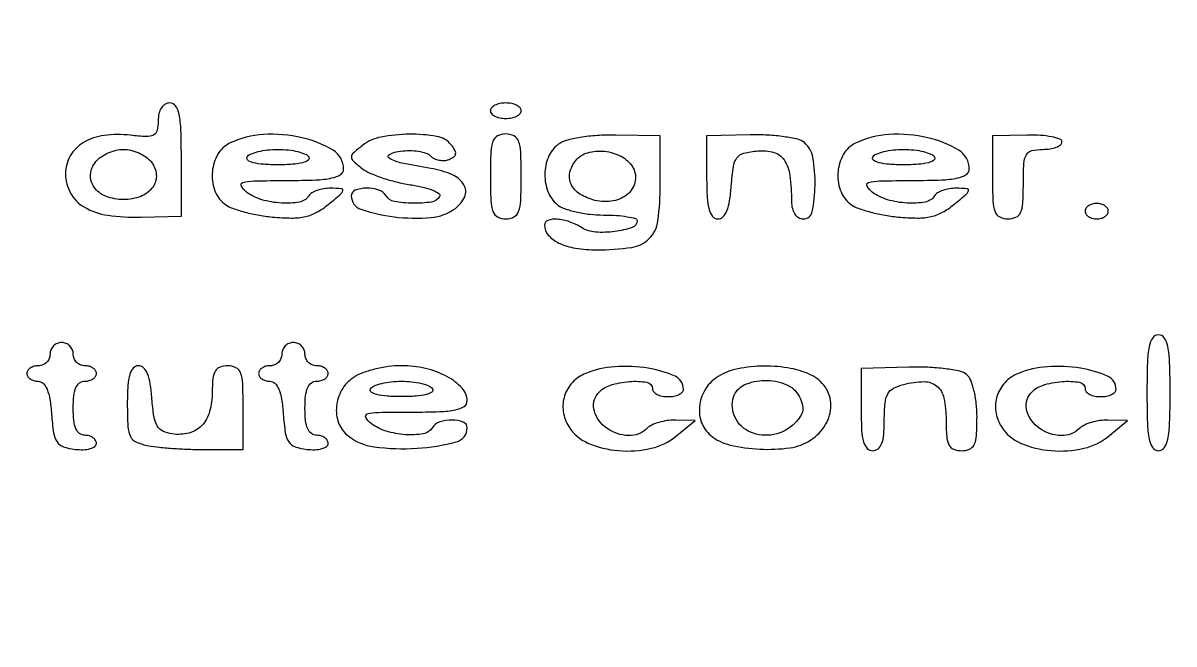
# Model space of a CAD drawing. Extents: x 0 to 1066, y 0 to 761.
# Drawn here: x 972.18 to 984.79, y 127.07 to 133.87 of the extents above; entities that cross this region are included whole.
import ezdxf

# ---------------------------------------------------------------- set-up
doc = ezdxf.new("R2010")
doc.units = 0
doc.header["$MEASUREMENT"] = 0

msp = doc.modelspace()

# ---------------------------------------------------------------- linework, layer by layer
for points in [[(710.559243, 95.267872, -0.000023), (733.258836, 95.240684, -0.000004), (756.324384, 95.211821, -0.198594)], [(542.992229, 95.24091, -0.000004), (565.972908, 95.212432, -0.198597)], [(606.442229, 95.24091, -0.000004), (629.422908, 95.212432, -0.198597)], [(669.892229, 95.24091, -0.000004), (692.872908, 95.212432, -0.198597)]]:
    msp.add_lwpolyline(points, format="xyb")
for points in [[(973.6614, 132.796688, -0.054931), (973.64972, 132.69069, -0.220749), (973.61107, 132.640272, -0.133768), (973.532807, 132.623077, -0.016636), (973.357569, 132.637646, 0.060978), (973.070854, 132.636044, 0.101887), (972.84353, 132.558061, 0.127981), (972.698999, 132.412742, 0.132798), (972.6462, 132.217455, 0.12764), (972.701506, 132.004336, 0.135586), (972.852674, 131.850713, 0.095956), (973.108496, 131.762344, 0.041078), (973.47105, 131.740868), (973.9152, 131.751062), (973.9152, 132.371131, 0.007914), (973.910106, 132.692914, 0.042579), (973.889722, 132.866705, 0.100091), (973.850877, 132.958227, 0.24734), (973.7883, 132.9912, 0.136345), (973.737148, 132.976987, 0.113154), (973.696348, 132.937631, 0.089507), (973.670154, 132.875594, 0.055303)], [(977.2992, 132.9066, 0.191087), (977.312015, 132.874293, 0.088204), (977.348903, 132.846851, 0.068025), (977.403646, 132.828234, 0.048028), (977.4684, 132.822, 0.048028), (977.533154, 132.828234, 0.068025), (977.587898, 132.846851, 0.088204), (977.624785, 132.874293, 0.191087), (977.6376, 132.9066, 0.191087), (977.624785, 132.938907, 0.088204), (977.587898, 132.966349, 0.068025), (977.533154, 132.984966, 0.048028), (977.4684, 132.9912, 0.048028), (977.403646, 132.984966, 0.068025), (977.348903, 132.966349, 0.088204), (977.312015, 132.938907, 0.191087)], [(974.44395, 132.549546, 0.150218), (974.314422, 132.429462, 0.108788), (974.254344, 132.240799, 0.106265), (974.278518, 132.040611, 0.137396), (974.383307, 131.88907, 0.083642), (974.459257, 131.844995, 0.022459), (974.592393, 131.801756, 0.0221), (974.750326, 131.765623, 0.021236), (974.912946, 131.742995, 0.021612), (975.124448, 131.731865, 0.057498), (975.274595, 131.747766, 0.070643), (975.39855, 131.794626, 0.047885), (975.523489, 131.879769, 0.004231), (975.664174, 131.998829, 0.18173), (975.68262, 132.032559, 0.435068), (975.666289, 132.052761, 0.013767), (975.548743, 132.057785, 0.042204), (975.473958, 132.052604, 0.044511), (975.402475, 132.034922, 0.048877), (975.344261, 132.008285, 0.123222), (975.3111, 131.976, -0.213591), (975.209391, 131.906959, -0.058451), (975.0112, 131.895304, -0.056144), (974.795105, 131.932443, -0.091551), (974.62932, 132.015609, -0.103523), (974.572363, 132.080954, -0.484919), (974.588729, 132.120498, -0.064153), (974.707785, 132.138155, -0.00368), (975.07845, 132.142509, 0.008414), (975.388912, 132.149097, 0.040692), (975.563943, 132.170092, 0.08915), (975.65873, 132.207793, 0.259184), (975.6918, 132.267303, 0.26035), (975.57657, 132.473601, 0.08258), (975.238422, 132.611503, 0.070895), (974.813684, 132.645934, 0.097484)], [(975.89832, 132.5259, 0.01594), (975.797121, 132.442415, 0.210578), (975.777211, 132.399462, 0.218879), (975.795884, 132.356732, 0.017291), (975.893573, 132.275571, 0.061479), (975.979922, 132.224294, 0.021677), (976.114422, 132.17217, 0.021139), (976.268714, 132.127117, 0.023249), (976.421459, 132.096894, -0.020622), (976.559484, 132.070337, -0.038368), (976.668013, 132.035809, -0.053237), (976.736485, 131.99919, -0.401415), (976.743443, 131.966524, -0.220431), (976.653238, 131.906998, -0.041408), (976.450752, 131.89349, -0.041544), (976.248305, 131.913639, -0.211831), (976.1571, 131.976, 0.180568), (976.077037, 132.038129, 0.07719), (975.940978, 132.058494, 0.088965), (975.819347, 132.035988, 0.312179), (975.7764, 131.973906, 0.321365), (975.881556, 131.827194, 0.051888), (976.244714, 131.744706, 0.050808), (976.6496, 131.73736, 0.137859), (976.916076, 131.836866, 0.134861), (977.017862, 131.964995, 0.242944), (977.008261, 132.095498, 0.156042), (976.879121, 132.206749, 0.059206), (976.647996, 132.274024, -0.009657), (976.329708, 132.333354, -0.079034), (976.191904, 132.385435, -0.611792), (976.193927, 132.429036, -0.073156), (976.315456, 132.464019, -0.03537), (976.414671, 132.470329, -0.037425), (976.511896, 132.462338, -0.040315), (976.593785, 132.442523, -0.117385), (976.643015, 132.412225, 0.086543), (976.684209, 132.383265, 0.062692), (976.737649, 132.36586, 0.061752), (976.794655, 132.362075, 0.077494), (976.846368, 132.373191, 0.061129), (976.899411, 132.401382, 0.209983), (976.919212, 132.433954, 0.169716), (976.910581, 132.475687, 0.038153), (976.868, 132.53578, 0.179625), (976.711822, 132.625744, 0.044364), (976.412022, 132.649321, 0.045332), (976.101921, 132.61796, 0.117159)], [(977.2992, 132.1875, 0.009792), (977.304403, 131.921844, 0.077556), (977.328041, 131.801513, 0.189837), (977.379219, 131.743628, 0.118451), (977.4684, 131.7222, 0.118451), (977.557581, 131.743628, 0.189837), (977.608759, 131.801513, 0.077556), (977.632397, 131.921844, 0.009792), (977.6376, 132.1875, 0.009792), (977.632397, 132.453156, 0.077556), (977.608759, 132.573488, 0.189837), (977.557581, 132.631372, 0.118451), (977.4684, 132.6528, 0.118451), (977.379219, 132.631372, 0.189837), (977.328041, 132.573488, 0.077556), (977.304403, 132.453156, 0.009792)], [(978.03945, 132.534994, 0.133051), (977.935083, 132.399713, 0.095315), (977.89647, 132.211647, 0.094675), (977.930343, 132.02155, 0.128944), (978.031303, 131.880609, 0.088103), (978.10998, 131.835877, 0.029095), (978.23812, 131.798607, 0.027938), (978.387871, 131.773054, 0.028295), (978.538903, 131.7645, -0.015812), (978.67986, 131.760041, -0.025849), (978.798589, 131.746335, -0.0237), (978.88799, 131.726905, -0.339565), (978.9066, 131.702662, -0.32157), (978.852609, 131.627393, -0.049726), (978.663013, 131.583616, -0.049314), (978.449987, 131.577436, -0.122787), (978.302779, 131.625224, 0.054875), (978.167389, 131.690392, 0.067069), (978.029925, 131.718978, 0.098582), (977.928646, 131.706207, 0.322764), (977.8914, 131.65452, 0.183942), (977.932958, 131.545378, 0.10068), (978.049157, 131.458414, 0.071194), (978.231284, 131.402147, 0.039395), (978.463782, 131.3838, 0.034169), (978.847847, 131.410077, 0.166258), (979.03996, 131.50673, 0.1628), (979.134909, 131.702091, 0.032419), (979.1604, 132.094818), (979.1604, 132.630683), (978.67395, 132.639013, 0.019477), (978.468684, 132.634531, 0.025434), (978.282082, 132.613613, 0.027651), (978.129916, 132.57994, 0.094296)], [(979.668, 132.176372, 0.012988), (979.67375, 131.955051, 0.052686), (979.694833, 131.822063, 0.108731), (979.732802, 131.748973, 0.222327), (979.790036, 131.7222, 0.199886), (979.845503, 131.745297, 0.098074), (979.888578, 131.810172, 0.058471), (979.919496, 131.920261, 0.021194), (979.938086, 132.08175, -0.017171), (979.961043, 132.296363, -0.12673), (980.000153, 132.3907, -0.170998), (980.074647, 132.440248, -0.037817), (980.227997, 132.466986, -0.095133), (980.402605, 132.450759, -0.176976), (980.515791, 132.367766, -0.115708), (980.578259, 132.200483, -0.030242), (980.597445, 131.91255, 0.058056), (980.606813, 131.836175, 0.088772), (980.633656, 131.775268, 0.110063), (980.674767, 131.736244, 0.135856), (980.7255, 131.7222, 0.355535), (980.824037, 131.802405, 0.047363), (980.855609, 132.088912, 0.046206), (980.831885, 132.395404, 0.178994), (980.738114, 132.557731, 0.11682), (980.665133, 132.593902, 0.021736), (980.517013, 132.621482, 0.022234), (980.337263, 132.638821, 0.018691), (980.145914, 132.641562), (979.668, 132.630545)], [(981.29655, 132.549546, 0.150218), (981.167022, 132.429462, 0.108788), (981.106944, 132.240799, 0.106265), (981.131118, 132.040611, 0.137396), (981.235907, 131.88907, 0.083642), (981.311857, 131.844995, 0.022459), (981.444993, 131.801756, 0.0221), (981.602926, 131.765623, 0.021236), (981.765546, 131.742995, 0.021612), (981.977048, 131.731865, 0.057498), (982.127195, 131.747766, 0.070643), (982.25115, 131.794626, 0.047885), (982.376089, 131.879769, 0.004231), (982.516774, 131.998829, 0.18173), (982.53522, 132.032559, 0.435068), (982.518889, 132.052761, 0.013767), (982.401343, 132.057785, 0.042204), (982.326558, 132.052604, 0.044511), (982.255075, 132.034922, 0.048877), (982.196861, 132.008285, 0.123222), (982.1637, 131.976, -0.213591), (982.061991, 131.906959, -0.058451), (981.8638, 131.895304, -0.056144), (981.647705, 131.932443, -0.091551), (981.48192, 132.015609, -0.103523), (981.424963, 132.080954, -0.484919), (981.441329, 132.120498, -0.064153), (981.560385, 132.138155, -0.00368), (981.93105, 132.142509, 0.008414), (982.241512, 132.149097, 0.040692), (982.416543, 132.170092, 0.08915), (982.51133, 132.207793, 0.259184), (982.5444, 132.267303, 0.26035), (982.42917, 132.473601, 0.08258), (982.091022, 132.611503, 0.070895), (981.666284, 132.645934, 0.097484)], [(982.7982, 132.176771, 0.010193), (982.803471, 131.918219, 0.079054), (982.827222, 131.800171, 0.189957), (982.878378, 131.743212, 0.116417), (982.9674, 131.7222, 0.102588), (983.055005, 131.740366, 0.188085), (983.10605, 131.790937, 0.090841), (983.130741, 131.893142, 0.013964), (983.1366, 132.1029, -0.012699), (983.142359, 132.329618, -0.114574), (983.1695, 132.42438, -0.210352), (983.229088, 132.469589, -0.058662), (983.3481, 132.4836, 0.0367), (983.429099, 132.489553, 0.055337), (983.497472, 132.507544, 0.072544), (983.544256, 132.533879, 0.23237), (983.5596, 132.565112, 0.319617), (983.53735, 132.596364, 0.035444), (983.447769, 132.620436, 0.032776), (983.324824, 132.636025, 0.02017), (983.1789, 132.638983), (982.7982, 132.631342)], [(973.582685, 132.349609, -0.153168), (973.640436, 132.208614, -0.18011), (973.601918, 132.070309, -0.144182), (973.470748, 131.969265, -0.092764), (973.2807, 131.9337, -0.092764), (973.090652, 131.969265, -0.144182), (972.959482, 132.070309, -0.18011), (972.920964, 132.208614, -0.153168), (972.978715, 132.349609, -0.070664), (973.035251, 132.400919, -0.0446), (973.113294, 132.44424, -0.043987), (973.199493, 132.473735, -0.060516), (973.2807, 132.4836, -0.060516), (973.361907, 132.473735, -0.043987), (973.448106, 132.44424, -0.0446), (973.526149, 132.400919, -0.070664)], [(975.3111, 132.399, -0.400129), (975.303831, 132.364498, -0.089468), (975.243483, 132.337299, -0.044569), (975.131575, 132.31971, -0.016707), (974.9727, 132.3144, -0.016707), (974.813825, 132.31971, -0.044569), (974.701917, 132.337299, -0.089468), (974.641569, 132.364498, -0.400129), (974.6343, 132.399, -0.158284), (974.672871, 132.431703, -0.036095), (974.755273, 132.458749, -0.033884), (974.859332, 132.477387, -0.02738), (974.9727, 132.4836, -0.02738), (975.086068, 132.477387, -0.033884), (975.190127, 132.458749, -0.036095), (975.272529, 132.431703, -0.158284)], [(982.1637, 132.399, -0.400129), (982.156431, 132.364498, -0.089468), (982.096083, 132.337299, -0.044569), (981.984175, 132.31971, -0.016707), (981.8253, 132.3144, -0.016707), (981.666425, 132.31971, -0.044569), (981.554517, 132.337299, -0.089468), (981.494169, 132.364498, -0.400129), (981.4869, 132.399, -0.158284), (981.525471, 132.431703, -0.036095), (981.607873, 132.458749, -0.033884), (981.711932, 132.477387, -0.02738), (981.8253, 132.4836, -0.02738), (981.938668, 132.477387, -0.033884), (982.042727, 132.458749, -0.036095), (982.125129, 132.431703, -0.158284)], [(978.854333, 132.294837, -0.179515), (978.886147, 132.141164, -0.173066), (978.810742, 132.001094, -0.137963), (978.645502, 131.919223, -0.108353), (978.444838, 131.925253, -0.077169), (978.280271, 131.994818, -0.142855), (978.183974, 132.101767, -0.169403), (978.169324, 132.230147, -0.118229), (978.234244, 132.362055, -0.152868), (978.365709, 132.447191, -0.095104), (978.550325, 132.4623, -0.092564), (978.73189, 132.407608, -0.134357)], [(983.8134, 131.8068, 0.148195), (983.823177, 131.774537, 0.098894), (983.850677, 131.747051, 0.082425), (983.891786, 131.728519, 0.064853), (983.9403, 131.7222, 0.064853), (983.988814, 131.728519, 0.082425), (984.029923, 131.747051, 0.098894), (984.057423, 131.774537, 0.148195), (984.0672, 131.8068, 0.148195), (984.057423, 131.839063, 0.098894), (984.029923, 131.866549, 0.082425), (983.988814, 131.885081, 0.064853), (983.9403, 131.8914, 0.064853), (983.891786, 131.885081, 0.082425), (983.850677, 131.866549, 0.098894), (983.823177, 131.839063, 0.148195)], [(972.477, 130.2417, -0.099038), (972.467312, 130.19327, -0.097945), (972.439723, 130.152077, -0.097945), (972.39853, 130.124488, -0.099038), (972.3501, 130.1148, 0.064853), (972.301586, 130.108481, 0.082425), (972.260477, 130.089949, 0.098894), (972.232977, 130.062463, 0.148195), (972.2232, 130.0302, 0.142809), (972.232606, 129.997939, 0.099633), (972.259048, 129.970451, 0.08428), (972.298589, 129.951932, 0.067565), (972.345236, 129.9456, -0.199886), (972.400703, 129.922503, -0.098074), (972.443778, 129.857628, -0.058471), (972.474696, 129.747539, -0.021194), (972.493286, 129.58605, 0.017705), (972.515622, 129.37933, 0.112209), (972.553281, 129.281225, 0.16625), (972.622554, 129.22842, 0.051861), (972.75195, 129.199731, 0.036601), (972.841075, 129.19604, 0.058686), (972.916259, 129.207327, 0.081602), (972.967284, 129.230672, 0.249719), (972.9846, 129.263181, 0.139401), (972.974818, 129.297585, 0.100013), (972.947323, 129.326898, 0.085452), (972.906201, 129.346638, 0.069375), (972.8577, 129.3534, -0.164293), (972.801065, 129.372526, -0.129352), (972.761014, 129.4239, -0.075863), (972.737728, 129.513799, -0.025511), (972.7308, 129.6495, -0.025511), (972.737728, 129.785201, -0.075863), (972.761014, 129.8751, -0.129352), (972.801065, 129.926474, -0.164293), (972.8577, 129.9456, 0.064853), (972.906214, 129.951919, 0.082425), (972.947323, 129.970451, 0.098894), (972.974823, 129.997937, 0.148195), (972.9846, 130.0302, 0.148195), (972.974823, 130.062463, 0.098894), (972.947323, 130.089949, 0.082425), (972.906214, 130.108481, 0.064853), (972.8577, 130.1148, -0.099038), (972.80927, 130.124488, -0.097945), (972.768077, 130.152077, -0.097945), (972.740488, 130.19327, -0.099038), (972.7308, 130.2417, 0.099038), (972.721112, 130.29013, 0.097945), (972.693523, 130.331323, 0.097945), (972.65233, 130.358912, 0.099038), (972.6039, 130.3686, 0.099038), (972.55547, 130.358912, 0.097945), (972.514277, 130.331323, 0.097945), (972.486688, 130.29013, 0.099038)], [(975.015, 130.2417, -0.099038), (975.005312, 130.19327, -0.097945), (974.977723, 130.152077, -0.097945), (974.93653, 130.124488, -0.099038), (974.8881, 130.1148, 0.064853), (974.839586, 130.108481, 0.082425), (974.798477, 130.089949, 0.098894), (974.770977, 130.062463, 0.148195), (974.7612, 130.0302, 0.142809), (974.770606, 129.997939, 0.099633), (974.797048, 129.970451, 0.08428), (974.836589, 129.951932, 0.067565), (974.883236, 129.9456, -0.199886), (974.938703, 129.922503, -0.098074), (974.981778, 129.857628, -0.058471), (975.012696, 129.747539, -0.021194), (975.031286, 129.58605, 0.017705), (975.053622, 129.37933, 0.112209), (975.091281, 129.281225, 0.16625), (975.160554, 129.22842, 0.051861), (975.28995, 129.199731, 0.036601), (975.379075, 129.19604, 0.058686), (975.454259, 129.207327, 0.081602), (975.505284, 129.230672, 0.249719), (975.5226, 129.263181, 0.139401), (975.512818, 129.297585, 0.100013), (975.485323, 129.326898, 0.085452), (975.444201, 129.346638, 0.069375), (975.3957, 129.3534, -0.164293), (975.339065, 129.372526, -0.129352), (975.299014, 129.4239, -0.075863), (975.275728, 129.513799, -0.025511), (975.2688, 129.6495, -0.025511), (975.275728, 129.785201, -0.075863), (975.299014, 129.8751, -0.129352), (975.339065, 129.926474, -0.164293), (975.3957, 129.9456, 0.064853), (975.444214, 129.951919, 0.082425), (975.485323, 129.970451, 0.098894), (975.512823, 129.997937, 0.148195), (975.5226, 130.0302, 0.148195), (975.512823, 130.062463, 0.098894), (975.485323, 130.089949, 0.082425), (975.444214, 130.108481, 0.064853), (975.3957, 130.1148, -0.099038), (975.34727, 130.124488, -0.097945), (975.306077, 130.152077, -0.097945), (975.278488, 130.19327, -0.099038), (975.2688, 130.2417, 0.099038), (975.259112, 130.29013, 0.097945), (975.231523, 130.331323, 0.097945), (975.19033, 130.358912, 0.099038), (975.1419, 130.3686, 0.099038), (975.09347, 130.358912, 0.097945), (975.052277, 130.331323, 0.097945), (975.024688, 130.29013, 0.099038)], [(984.4902, 129.8187, 0.007659), (984.495257, 129.488572, 0.041714), (984.51558, 129.3111, 0.098409), (984.554362, 129.217705, 0.250296), (984.6171, 129.1842, 0.250296), (984.679838, 129.217705, 0.098409), (984.71862, 129.3111, 0.041714), (984.738943, 129.488572, 0.007659), (984.744, 129.8187, 0.007659), (984.738943, 130.148828, 0.041714), (984.71862, 130.3263, 0.098409), (984.679838, 130.419695, 0.250296), (984.6171, 130.4532, 0.250296), (984.554362, 130.419695, 0.098409), (984.51558, 130.3263, 0.041714), (984.495257, 130.148828, 0.007659)], [(973.323, 129.698522, 0.012489), (973.329271, 129.447487, 0.105113), (973.358156, 129.338648, 0.179165), (973.423097, 129.278468, 0.052539), (973.55565, 129.239228, 0.021465), (973.672488, 129.222774, 0.007966), (973.838003, 129.20933, 0.007877), (974.019244, 129.200375, 0.009423), (974.19015, 129.19785), (974.592, 129.199488), (974.592, 129.657144, 0.010074), (974.586749, 129.917738, 0.078618), (974.563031, 130.036443, 0.189931), (974.511868, 130.093668, 0.117002), (974.4228, 130.1148, 0.086069), (974.338479, 130.100177, 0.174939), (974.287274, 130.057932, 0.10994), (974.260736, 129.976664, 0.02416), (974.2536, 129.829059, -0.066885), (974.224549, 129.612861, -0.124226), (974.13803, 129.459746, -0.141078), (973.998168, 129.377991, -0.097682), (973.814107, 129.368056, -0.078511), (973.712212, 129.399299, -0.150593), (973.650426, 129.457225, -0.093022), (973.614539, 129.560919, -0.018864), (973.593086, 129.75525, 0.021194), (973.574496, 129.916739, 0.058471), (973.543578, 130.026828, 0.098074), (973.500503, 130.091703, 0.199886), (973.445036, 130.1148, 0.212137), (973.388471, 130.08967, 0.112844), (973.35035, 130.021505, 0.056485), (973.328949, 129.898542, 0.014868)], [(975.795224, 129.983103, 0.109834), (975.670671, 129.846966, 0.106782), (975.613928, 129.669486, 0.112296), (975.636637, 129.491592, 0.132631), (975.734146, 129.353362, 0.14246), (976.025811, 129.226696, 0.047426), (976.495965, 129.211687, 0.047836), (976.925001, 129.280249, 0.341612), (977.0454, 129.435906, 0.312179), (977.002453, 129.497988, 0.088965), (976.880822, 129.520494, 0.07719), (976.744763, 129.500129, 0.180568), (976.6647, 129.438, -0.214617), (976.564504, 129.370273, -0.059683), (976.370608, 129.360112, -0.056833), (976.158205, 129.398854, -0.088632), (975.99288, 129.482991, -0.101387), (975.935487, 129.548277, -0.488362), (975.951563, 129.587441, -0.064579), (976.069391, 129.604492, -0.003683), (976.43703, 129.6072, 0.008436), (976.745458, 129.612404, 0.041106), (976.918871, 129.632595, 0.090771), (977.012544, 129.669913, 0.258175), (977.0454, 129.729303, 0.191819), (976.989315, 129.870117, 0.080331), (976.824238, 129.996239, 0.066193), (976.588986, 130.084762, 0.056989), (976.3263, 130.1148, 0.033303), (976.181165, 130.105122, 0.027486), (976.028788, 130.076114, 0.028339), (975.891523, 130.033692, 0.063738)], [(978.34299, 130.030316, 0.107275), (978.198923, 129.932379, 0.113554), (978.112009, 129.785352, 0.112754), (978.097744, 129.614265, 0.104596), (978.158136, 129.448724, 0.152758), (978.367539, 129.268963, 0.08104), (978.702516, 129.185396, 0.077833), (979.061568, 129.21151, 0.117191), (979.341378, 129.350585), (979.5411, 129.516971), (979.32537, 129.519785, 0.038375), (979.236045, 129.514091, 0.035316), (979.146055, 129.494818, 0.037217), (979.068257, 129.465891, 0.088988), (979.017877, 129.430837, -0.207958), (978.812458, 129.349901, -0.14584), (978.57362, 129.430212, -0.167754), (978.438374, 129.617919, -0.251265), (978.477715, 129.811609, -0.142975), (978.608315, 129.89982, -0.056968), (978.822328, 129.942359, -0.063964), (979.014774, 129.933624, -0.364372), (979.0758, 129.861, 0.191087), (979.088615, 129.828693, 0.088204), (979.125503, 129.801251, 0.068025), (979.180246, 129.782634, 0.048028), (979.245, 129.7764, 0.046275), (979.309762, 129.782407, 0.066223), (979.364498, 129.800377, 0.086308), (979.401439, 129.826842, 0.196715), (979.4142, 129.858023, 0.297156), (979.3217, 129.999922, 0.064073), (979.026458, 130.087205, 0.05718), (978.661953, 130.103706, 0.07874)], [(979.771424, 129.983103, 0.109834), (979.646871, 129.846966, 0.106782), (979.590128, 129.669486, 0.112296), (979.612837, 129.491592, 0.132631), (979.710346, 129.353362, 0.115856), (979.924003, 129.246962, 0.04624), (980.249982, 129.201377, 0.046253), (980.58025, 129.216551, 0.110872), (980.808443, 129.302235, 0.1128), (980.970591, 129.470763, 0.137025), (981.028655, 129.681298, 0.148179), (980.967918, 129.87942, 0.138776), (980.806119, 130.01662, 0.068275), (980.555163, 130.091834, 0.046843), (980.258077, 130.110049, 0.047922), (979.975554, 130.073643, 0.097075)], [(981.36, 129.634356, 0.012758), (981.36571, 129.410593, 0.055995), (981.387112, 129.280376, 0.119967), (981.426612, 129.210347, 0.207514), (981.4869, 129.1842, 0.176113), (981.544794, 129.205244, 0.128996), (981.584681, 129.261481, 0.069765), (981.607306, 129.362167, 0.020436), (981.6138, 129.520988, -0.021043), (981.621631, 129.706986, -0.10351), (981.651551, 129.807084, -0.148456), (981.713255, 129.868041, -0.059731), (981.825111, 129.910812, -0.056402), (982.048723, 129.940779, -0.179977), (982.18862, 129.891983, -0.171273), (982.266839, 129.761431, -0.050176), (982.2906, 129.525255, 0.017133), (982.296896, 129.341554, 0.098316), (982.322243, 129.247982, 0.184478), (982.373289, 129.200863, 0.095428), (982.4598, 129.1842, 0.100692), (982.547148, 129.201971, 0.187353), (982.598187, 129.251643, 0.092715), (982.623037, 129.351602, 0.01469), (982.629, 129.554541, 0.027537), (982.620736, 129.704477, 0.032379), (982.595991, 129.844547, 0.034639), (982.559739, 129.958174, 0.12565), (982.515527, 130.019057, 0.122482), (982.441199, 130.054867, 0.020025), (982.282334, 130.08135, 0.021019), (982.088829, 130.097467, 0.017158), (981.881027, 130.098872), (981.36, 130.084512)], [(983.08059, 130.030316, 0.107275), (982.936523, 129.932379, 0.113554), (982.849609, 129.785352, 0.112754), (982.835344, 129.614265, 0.104596), (982.895736, 129.448724, 0.152758), (983.105139, 129.268963, 0.08104), (983.440116, 129.185396, 0.077833), (983.799168, 129.21151, 0.117191), (984.078978, 129.350585), (984.2787, 129.516971), (984.06297, 129.519785, 0.038375), (983.973645, 129.514091, 0.035316), (983.883655, 129.494818, 0.037217), (983.805857, 129.465891, 0.088988), (983.755477, 129.430837, -0.207958), (983.550058, 129.349901, -0.14584), (983.31122, 129.430212, -0.167754), (983.175974, 129.617919, -0.251265), (983.215315, 129.811609, -0.142975), (983.345915, 129.89982, -0.056968), (983.559928, 129.942359, -0.063964), (983.752374, 129.933624, -0.364372), (983.8134, 129.861, 0.191087), (983.826215, 129.828693, 0.088204), (983.863103, 129.801251, 0.068025), (983.917846, 129.782634, 0.048028), (983.9826, 129.7764, 0.046275), (984.047362, 129.782407, 0.066223), (984.102098, 129.800377, 0.086308), (984.139039, 129.826842, 0.196715), (984.1518, 129.858023, 0.297156), (984.0593, 129.999922, 0.064073), (983.764058, 130.087205, 0.05718), (983.399553, 130.103706, 0.07874)], [(976.6647, 129.861, -0.400129), (976.657431, 129.826498, -0.089468), (976.597083, 129.799299, -0.044569), (976.485175, 129.78171, -0.016707), (976.3263, 129.7764, -0.016707), (976.167425, 129.78171, -0.044569), (976.055517, 129.799299, -0.089468), (975.995169, 129.826498, -0.400129), (975.9879, 129.861, -0.158284), (976.026471, 129.893703, -0.036095), (976.108873, 129.920749, -0.033884), (976.212932, 129.939387, -0.02738), (976.3263, 129.9456, -0.02738), (976.439668, 129.939387, -0.033884), (976.543727, 129.920749, -0.036095), (976.626129, 129.893703, -0.158284)], [(980.680056, 129.782275, -0.051869), (980.714993, 129.696734, -0.109468), (980.719699, 129.625578, -0.108469), (980.693893, 129.558671, -0.050338), (980.634689, 129.486175, -0.146262), (980.404742, 129.362062, -0.152956), (980.148873, 129.3875, -0.179216), (979.979893, 129.547245, -0.193914), (979.962811, 129.77234, -0.211709), (980.079564, 129.904232, -0.104149), (980.30259, 129.954433, -0.099012), (980.536177, 129.911075, -0.176419)]]:
    msp.add_lwpolyline(points, format="xyb", close=True)

doc.saveas('drawing.dxf')
